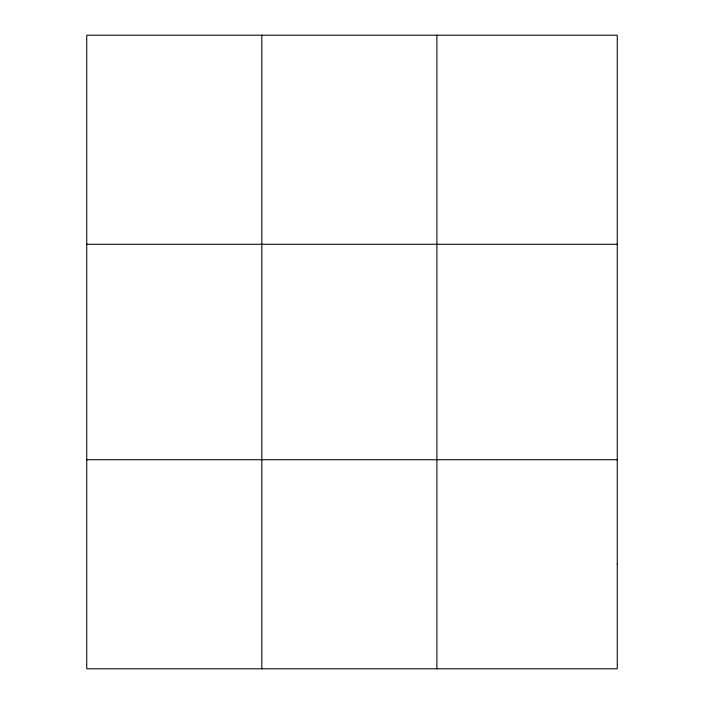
<?xml version="1.0" encoding="UTF-8"?>
<svg xmlns="http://www.w3.org/2000/svg" width="704" height="704" viewBox="0 0 704 704"><rect width="100%" height="100%" fill="white"/><g stroke="black" fill="none" stroke-linecap="round" stroke-linejoin="round"><path stroke-width="1.06" d="M261.809 668.8L261.809 35.2M436.885 668.8L436.885 35.2M86.742 244.288L617.258 244.288M86.742 459.712L617.258 459.712M617.258 564.256L617.258 668.8L86.742 668.8L86.742 35.2L617.258 35.2L617.258 564.256"/></g></svg>
